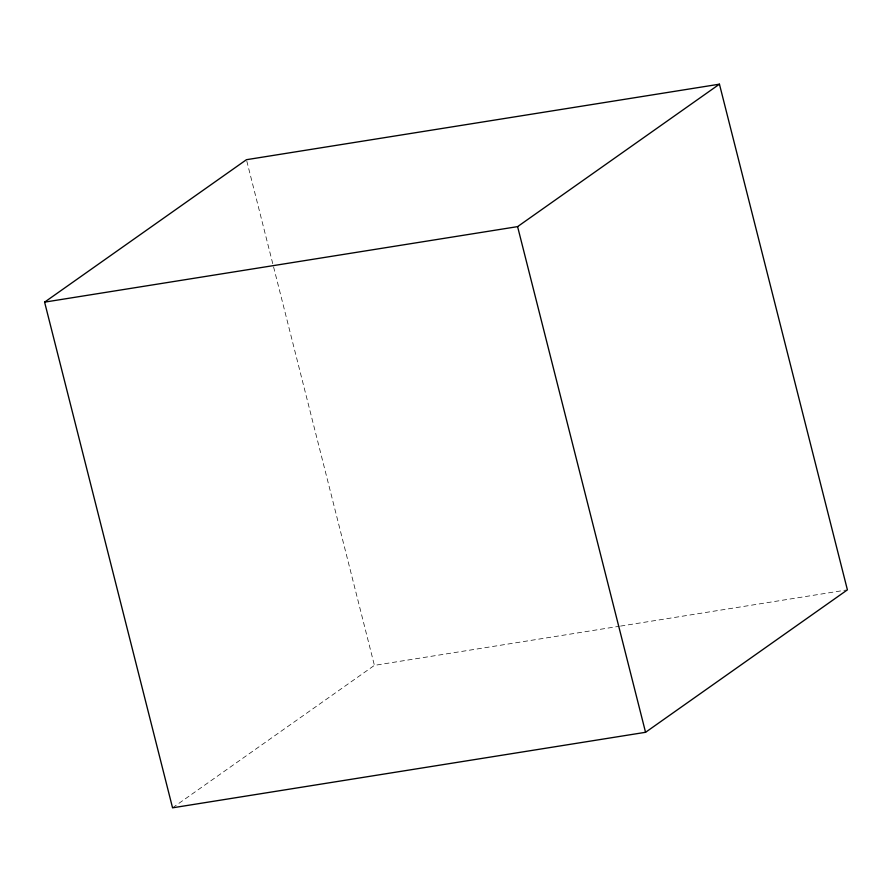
<?xml version="1.0" encoding="UTF-8"?>
<svg xmlns="http://www.w3.org/2000/svg" width="892" height="892" viewBox="0 0 892 892"><rect width="100%" height="100%" fill="white"/><g stroke="black" fill="none" stroke-linecap="round" stroke-linejoin="round"><path stroke-width="0.67" stroke-dasharray="4.46 3.34" d="M172.557 807.817L374.406 665.376L619.148 626.296M620.531 626.084L846.029 590.08M246.794 161.051L374.406 665.376"/><path stroke-width="1.34" d="M44.6 302.143L246.448 159.701L719.443 84.183L847.4 589.857L645.552 732.299L172.557 807.817L44.6 302.143L517.594 226.624L719.443 84.183M517.594 226.624L645.552 732.299"/></g></svg>
